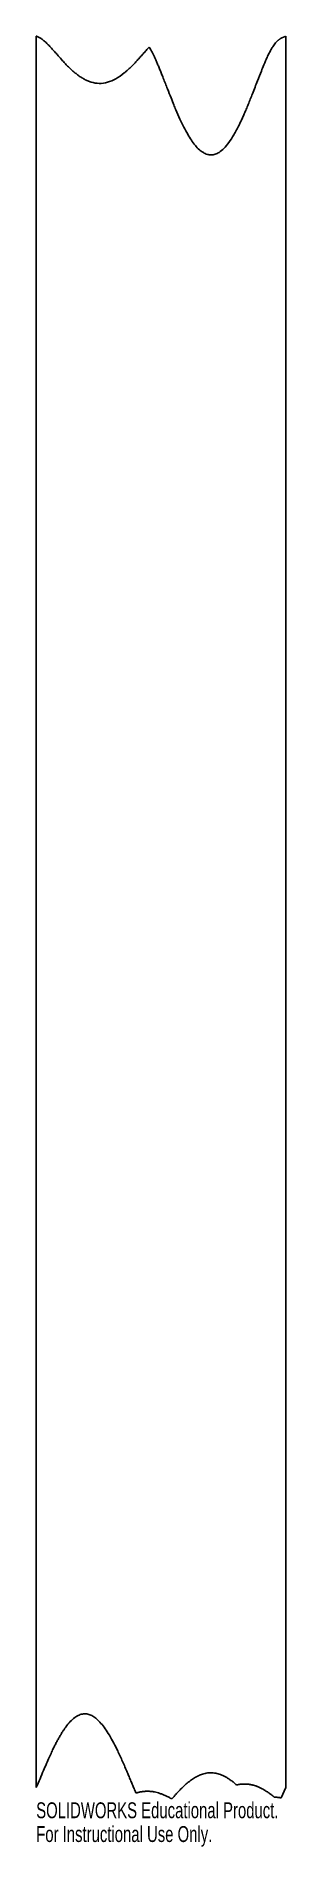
# Model space of a CAD drawing. Header units: inches. Extents: x 2.2 to 5.1, y -13.4 to 8.3.
import ezdxf

# ---------------------------------------------------------------- set-up
doc = ezdxf.new("R2010")
doc.units = ezdxf.units.IN
doc.header["$MEASUREMENT"] = 0
doc.styles.add('SLDTEXTSTYLE0', font='TXT', dxfattribs={"width": 0.7})

msp = doc.modelspace()

# ---------------------------------------------------------------- linework, layer by layer
at = {"color": 7, "linetype": 'Continuous', "lineweight": 25}
for p, q in [((2.168, 8.315), (2.162, 8.314)), ((2.162, 8.314), (2.162, -12.673)), ((5.15, -12.673), (5.15, 8.314)), ((5.096, -12.798), (5.15, -12.673))]:
    msp.add_line(p, q, dxfattribs=at)
for points, knots in [([(3.515, 8.186), (3.503, 8.173), (3.479, 8.146), (3.443, 8.105), (3.407, 8.065), (3.372, 8.026), (3.339, 7.99), (3.306, 7.957), (3.275, 7.927), (3.246, 7.9), (3.195, 7.856), (3.121, 7.804), (3.019, 7.759), (2.917, 7.744), (2.837, 7.758), (2.779, 7.779), (2.739, 7.799), (2.698, 7.823), (2.658, 7.851), (2.62, 7.882), (2.583, 7.914), (2.547, 7.948), (2.512, 7.983), (2.484, 8.015), (2.461, 8.042), (2.443, 8.062), (2.426, 8.082), (2.408, 8.102), (2.39, 8.122), (2.372, 8.142), (2.354, 8.162), (2.335, 8.182), (2.317, 8.202), (2.298, 8.221), (2.28, 8.238), (2.263, 8.254), (2.246, 8.268), (2.229, 8.281), (2.213, 8.292), (2.198, 8.301), (2.183, 8.309), (2.173, 8.313), (2.168, 8.315)], [0, 0, 0, 0, 0.031287, 0.062573, 0.093859, 0.125146, 0.153725, 0.180512, 0.205521, 0.228772, 0.250289, 0.322319, 0.385359, 0.44294, 0.499623, 0.524084, 0.549975, 0.57751, 0.60687, 0.634667, 0.662823, 0.69139, 0.720418, 0.749956, 0.7656, 0.781243, 0.796886, 0.812529, 0.828172, 0.843815, 0.859459, 0.875103, 0.891346, 0.906709, 0.921206, 0.934848, 0.947654, 0.959642, 0.970837, 0.981269, 0.990975, 1, 1, 1, 1]), ([(5.15, 8.314), (5.147, 8.313), (5.14, 8.311), (5.13, 8.307), (5.12, 8.303), (5.111, 8.299), (5.101, 8.294), (5.093, 8.289), (5.084, 8.284), (5.076, 8.279), (5.068, 8.273), (5.06, 8.266), (5.052, 8.26), (5.041, 8.249), (5.027, 8.234), (5.01, 8.212), (4.992, 8.186), (4.972, 8.152), (4.949, 8.109), (4.926, 8.06), (4.905, 8.014), (4.882, 7.958), (4.853, 7.883), (4.807, 7.768), (4.763, 7.655), (4.726, 7.561), (4.701, 7.499), (4.677, 7.441), (4.654, 7.388), (4.632, 7.338), (4.611, 7.293), (4.578, 7.224), (4.533, 7.139), (4.473, 7.045), (4.414, 6.973), (4.359, 6.925), (4.307, 6.899), (4.258, 6.89), (4.209, 6.897), (4.16, 6.92), (4.112, 6.956), (4.064, 7.007), (4.018, 7.07), (3.973, 7.144), (3.928, 7.228), (3.881, 7.326), (3.841, 7.416), (3.806, 7.501), (3.773, 7.584), (3.731, 7.691), (3.693, 7.788), (3.663, 7.865), (3.644, 7.913), (3.625, 7.958), (3.607, 8), (3.59, 8.039), (3.574, 8.075), (3.558, 8.107), (3.543, 8.136), (3.529, 8.163), (3.519, 8.179), (3.515, 8.186)], [0, 0, 0, 0, 0.003285, 0.006523, 0.009719, 0.012879, 0.016007, 0.019108, 0.022189, 0.025254, 0.02831, 0.031361, 0.034415, 0.037476, 0.045187, 0.053514, 0.062495, 0.075114, 0.089725, 0.106358, 0.125035, 0.136736, 0.161483, 0.199278, 0.250121, 0.271854, 0.292297, 0.311449, 0.329314, 0.345893, 0.36119, 0.375208, 0.415405, 0.449362, 0.477422, 0.500199, 0.516008, 0.530525, 0.545048, 0.560875, 0.579025, 0.600185, 0.62479, 0.650084, 0.679314, 0.712558, 0.749868, 0.769446, 0.796819, 0.831988, 0.874955, 0.891867, 0.907793, 0.922736, 0.936696, 0.949677, 0.96168, 0.972708, 0.982767, 0.991862, 1, 1, 1, 1]), ([(2.162, -12.673), (2.177, -12.638), (2.206, -12.57), (2.247, -12.474), (2.284, -12.389), (2.316, -12.315), (2.345, -12.252), (2.369, -12.2), (2.391, -12.155), (2.413, -12.115), (2.434, -12.077), (2.455, -12.041), (2.475, -12.007), (2.496, -11.976), (2.526, -11.934), (2.566, -11.885), (2.62, -11.835), (2.673, -11.803), (2.728, -11.787), (2.78, -11.79), (2.83, -11.81), (2.879, -11.843), (2.928, -11.891), (2.977, -11.952), (3.028, -12.028), (3.08, -12.118), (3.124, -12.204), (3.16, -12.281), (3.189, -12.344), (3.218, -12.41), (3.244, -12.472), (3.268, -12.529), (3.29, -12.582), (3.312, -12.634), (3.334, -12.686), (3.349, -12.721), (3.356, -12.738)], [0, 0, 0, 0, 0.051244, 0.097317, 0.138219, 0.173951, 0.204517, 0.229921, 0.250168, 0.270663, 0.290094, 0.30847, 0.325803, 0.342106, 0.357396, 0.394637, 0.426301, 0.453326, 0.477205, 0.500056, 0.522132, 0.547558, 0.577348, 0.612134, 0.652314, 0.698147, 0.749804, 0.77985, 0.810711, 0.842393, 0.874904, 0.899923, 0.924942, 0.949961, 0.974981, 1, 1, 1, 1]), ([(3.786, -12.809), (3.795, -12.799), (3.812, -12.78), (3.837, -12.751), (3.861, -12.725), (3.884, -12.701), (3.905, -12.679), (3.926, -12.659), (3.955, -12.632), (3.994, -12.599), (4.043, -12.564), (4.092, -12.536), (4.142, -12.514), (4.197, -12.499), (4.254, -12.494), (4.312, -12.499), (4.36, -12.513), (4.399, -12.529), (4.43, -12.545), (4.462, -12.564), (4.495, -12.587), (4.529, -12.612), (4.551, -12.632), (4.563, -12.642)], [0, 0, 0, 0, 0.04317, 0.083845, 0.122033, 0.157741, 0.190982, 0.221767, 0.250115, 0.320655, 0.385485, 0.445108, 0.50017, 0.563578, 0.625054, 0.68655, 0.750016, 0.784941, 0.822321, 0.862363, 0.905236, 0.951077, 1, 1, 1, 1]), ([(3.356, -12.738), (3.361, -12.737), (3.37, -12.734), (3.385, -12.731), (3.399, -12.727), (3.413, -12.725), (3.427, -12.723), (3.441, -12.721), (3.455, -12.719), (3.469, -12.718), (3.483, -12.718), (3.497, -12.717), (3.511, -12.718), (3.524, -12.718), (3.538, -12.72), (3.552, -12.721), (3.565, -12.723), (3.585, -12.726), (3.611, -12.733), (3.644, -12.743), (3.679, -12.756), (3.714, -12.771), (3.75, -12.789), (3.774, -12.802), (3.786, -12.809)], [0, 0, 0, 0, 0.033247, 0.066109, 0.09861, 0.130774, 0.162625, 0.194188, 0.225489, 0.256556, 0.287416, 0.318095, 0.348624, 0.37903, 0.409342, 0.439591, 0.469805, 0.500014, 0.573535, 0.650591, 0.731504, 0.816554, 0.905984, 1, 1, 1, 1]), ([(4.563, -12.642), (4.567, -12.641), (4.575, -12.639), (4.588, -12.636), (4.601, -12.634), (4.614, -12.633), (4.627, -12.632), (4.64, -12.631), (4.652, -12.631), (4.665, -12.631), (4.678, -12.631), (4.691, -12.632), (4.703, -12.633), (4.716, -12.635), (4.729, -12.637), (4.741, -12.64), (4.754, -12.643), (4.766, -12.646), (4.779, -12.65), (4.792, -12.654), (4.811, -12.661), (4.837, -12.672), (4.87, -12.689), (4.904, -12.709), (4.939, -12.732), (4.976, -12.758), (5, -12.777), (5.012, -12.787)], [0, 0, 0, 0, 0.02679, 0.053381, 0.079797, 0.106064, 0.132207, 0.158252, 0.184226, 0.210155, 0.236065, 0.261985, 0.28794, 0.313957, 0.340062, 0.366282, 0.392642, 0.419168, 0.445885, 0.472817, 0.499988, 0.570146, 0.645241, 0.72556, 0.811337, 0.902764, 1, 1, 1, 1]), ([(5.012, -12.787), (5.017, -12.787), (5.026, -12.788), (5.04, -12.789), (5.053, -12.791), (5.067, -12.793), (5.082, -12.795), (5.091, -12.797), (5.096, -12.798)], [0, 0, 0, 0, 0.1598502, 0.3223074, 0.4874645, 0.6554101, 0.8262286, 1, 1, 1, 1])]:
    msp.add_open_spline(points, degree=3, knots=knots, dxfattribs=at)

# ---------------------------------------------------------------- texts
at = {"color": 7, "linetype": 'Continuous', "char_height": 0.1903, "attachment_point": 1, "style": 'SLDTEXTSTYLE0'}
for s, insert in [('SOLIDWORKS Educational Product.', (2.162, -12.85)), ('For Instructional Use Only.', (2.162, -13.135))]:
    msp.add_mtext(s, dxfattribs=dict(at, insert=insert))

doc.saveas('drawing.dxf')
